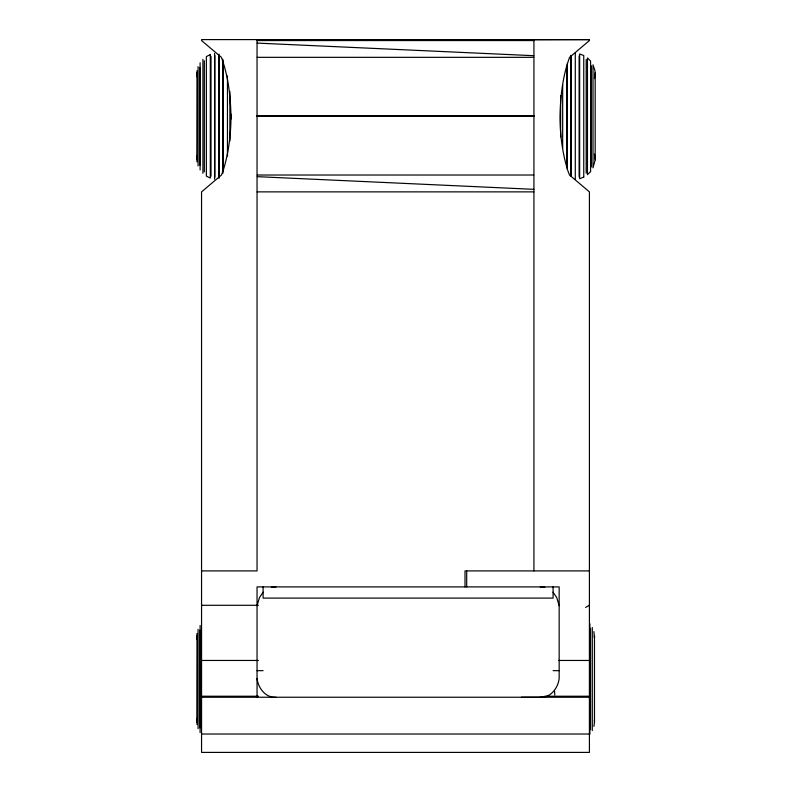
<?xml version="1.0" encoding="UTF-8"?>
<svg xmlns="http://www.w3.org/2000/svg" width="792" height="792" viewBox="0 0 792 792"><rect width="100%" height="100%" fill="white"/><g stroke="black" fill="none" stroke-linecap="round" stroke-linejoin="round"><path stroke-width="1.19" d="M595.139 75.369L595 70.864L593 64.805L593 167.855L595.178 159.855L595.178 72.814M594.436 637.451L593.891 631.62M594.436 638.045L594.475 636.115M196.99 161.885L197.218 155.569M196.99 724.561L197.218 718.255M196.822 159.776L196.99 70.775M196.822 722.452L196.99 633.461M594.475 635.491L594.475 722.532L593.891 726.403M595.139 74.775L594.396 78.616M257.044 605.692L259.499 597.514L263.122 592.218M271.359 587.298L275.923 586.902M540.273 697.237C550.618 698.029 558.162 687.892 559.162 678.447L559.162 586.902L257.044 586.902L257.044 697.237M257.143 40.422L589.416 39.6L589.416 40.56L569.587 57.331C562.696 76.012 560.449 96.099 560.013 115.919L559.993 116.266A102.069 51.034 -90 0 0 567.973 171.072L569.507 175.012L589.416 191.872L589.416 752.4L201.554 752.4L201.554 191.872L221.463 175.012L222.998 171.072A102.069 51.034 -90 0 0 230.977 116.266L230.957 115.919C230.522 96.099 228.274 76.012 221.384 57.331L201.554 40.56L201.554 39.6L589.416 39.6M257.143 40.56L533.838 40.56M257.192 57.331L533.778 57.331M256.935 115.919L534.036 115.919M256.945 116.206L534.026 116.206M257.252 175.012L533.719 175.012M257.143 191.872L533.838 191.872M201.554 570.913L257.044 570.913L257.044 39.6M589.416 570.913L465.013 570.913L465.013 586.902M201.554 605.296L258.37 605.296M201.554 660.459L258.37 660.459M558.538 660.459L589.416 660.459M257.044 670.656L263.102 670.656M553.093 670.656L559.162 670.656M201.554 696.227L258.37 696.227M544.728 696.227L589.416 696.227M201.554 697.237L589.416 697.237M521.393 697.237L543.025 697.217M201.554 734.016L589.416 734.016M540.273 586.902L544.846 587.298M275.923 697.237C265.577 698.029 258.043 687.892 257.044 678.447M257.133 43.095L533.768 55.697M257.271 176.656L533.857 189.328M553.073 592.218L556.697 597.514L559.162 605.692M594.396 154.044L595.139 157.895M197.218 77.091L196.822 72.884M197.218 639.768L196.822 635.57M554.578 691.337L554.776 695M595.139 157.291L595.178 159.855M594.436 719.968L594.475 722.532M592.297 627.482L592.297 730.541M591.208 65.736L591.208 166.934M590.505 628.412L590.505 729.61M589.882 623.769L589.882 734.253M586.189 59.539L586.189 173.131M579.12 55.905L579.12 176.755M575.289 53.242L575.289 179.418M571.181 56.341L571.181 176.111M570.874 55.391L570.874 175.824M567.319 63.449L567.319 169.429M566.607 66.033L566.607 166.261M562.667 84.843L562.667 148.223M560.627 95.515L560.627 136.986M553.093 586.902L553.093 598.099L263.102 598.099L263.102 586.902M533.927 39.6L533.927 570.913M466.696 570.913L466.696 586.902M231.155 114.236L231.155 118.929M229.888 91.426L229.888 140.986M227.452 76.002L227.452 156.044M223.344 61.043L223.344 171.676M222.809 59.232L222.809 173.507M218.988 54.153L218.988 178.289M218.869 55.262L218.869 177.398M214.88 55.46L214.88 177.2M214.573 53.46L214.573 179.2M211.019 56.479L211.019 176.18M204.326 60.786L204.326 171.874M202.92 59.341L202.92 173.319M200.109 62.766L200.109 169.904M200.109 625.442L200.109 732.58M199.921 67.488L199.921 165.181M199.921 630.165L199.921 727.858M198.069 66.696L198.069 165.964M198.069 629.373L198.069 728.65M585.615 607.474A90.931 45.461 -90 0 1 589.416 605.296M590.584 171.577L587.456 174.705L587.456 57.955L590.584 61.093L590.584 171.577M210.306 54.589L206.365 56.578L206.365 176.091L210.306 178.081L210.306 54.589M583.753 177.121L579.645 178.715L579.645 53.945L583.753 55.539L583.753 177.121"/></g></svg>
